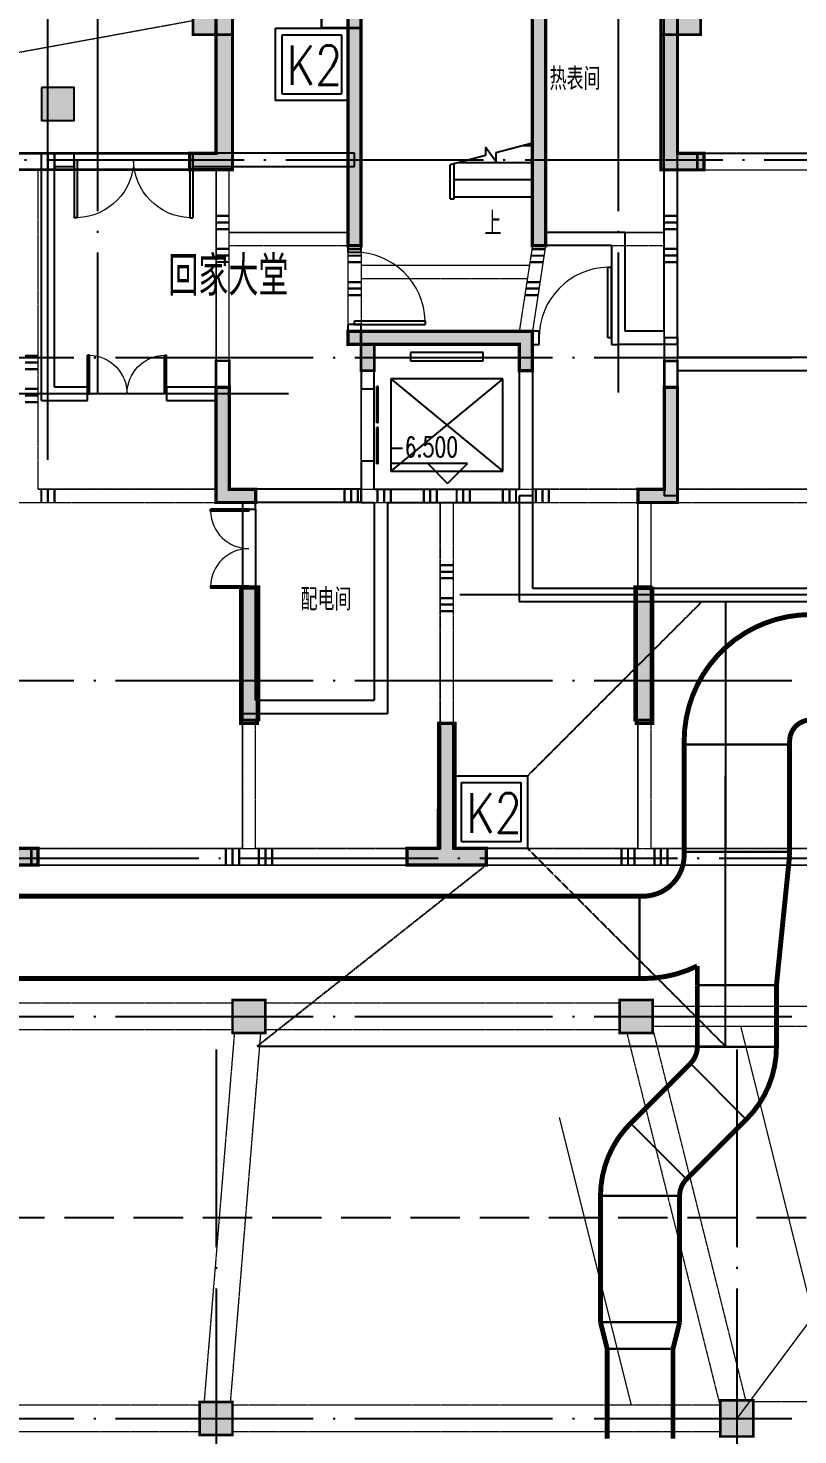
# Model space of a CAD drawing. Extents: x 290727 to 13733020, y 1731457 to 3643100.
# Drawn here: x 573762 to 585438, y 2163130 to 2184479 of the extents above; entities that cross this region are included whole.
import ezdxf

# ---------------------------------------------------------------- set-up
doc = ezdxf.new("R2010")
doc.units = 0
doc.header["$LTSCALE"] = 10
for name, pattern in [('DASH', [0.35, 0.25, -0.1]), ('DASHED', [0.75, 0.5, -0.25]), ('DOTE', [2.42, 2, -0.2, 0.02, -0.2]), ('虚线', [750, 450, -300])]:
    doc.linetypes.add(name, pattern=pattern)
doc.layers.get('0').update_dxf_attribs({"linetype": 'CONTINUOUS'})
for name, color, linetype in [('-A-车行道路', 8, 'CONTINUOUS'), ('BEAM_CON', 4, 'CONTINUOUS'), ('BEAM_DASH', 144, 'DASHED'), ('BEAM_SE', 144, 'DASHED'), ('COLU', 2, 'CONTINUOUS'), ('COLUMN', 9, 'CONTINUOUS'), ('DIM_ELEV', 3, 'CONTINUOUS'), ('DIM_SYMB', 3, 'CONTINUOUS'), ('DOTE', 8, 'DOTE'), ('DUCT-排烟管', 2, 'CONTINUOUS'), ('DUCT-排烟管端线', 4, 'CONTINUOUS'), ('EVTR', 2, 'CONTINUOUS'), ('pl', 7, 'CONTINUOUS'), ('PUB_HATCH', 8, 'CONTINUOUS'), ('PUB_TEXT', 7, 'CONTINUOUS'), ('STAIR', 2, 'CONTINUOUS'), ('WALL', 255, 'CONTINUOUS'), ('WINDOW', 4, 'CONTINUOUS'), ('作业图', 4, 'CONTINUOUS'), ('文字', 4, 'CONTINUOUS'), ('集水坑', 181, 'DASH')]:
    doc.layers.add(name, color=color, linetype=linetype)
for name, color, linetype, lineweight in [('S_ConcWall', 8, 'CONTINUOUS', 35), ('S_Hole', 9, 'CONTINUOUS', 18), ('S_SubBeamHoop', 1, 'CONTINUOUS', 40), ('板加腋边线', 253, '虚线', 18)]:
    doc.layers.add(name, color=color, linetype=linetype, lineweight=lineweight)
doc.layers.get('0').off()
doc.styles.add('_HZTXT', font='simplex.shx', dxfattribs={"width": 0.8, "bigfont": 'HZTXT.shx'})
doc.styles.add('_TCH_DIM', font='SIMPLEX', dxfattribs={"bigfont": 'GBCBIG'})
doc.styles.add('HNSJY', font='HNSJY-07', dxfattribs={"width": 0.8, "bigfont": 'HNSJY-HZ'})

# ---------------------------------------------------------------- blocks, each defined once
blk = doc.blocks.new('A$C55C93FC2')
at = {"layer": 'DOTE', "linetype": 'DOTE', "ltscale": 150}
for p, q in [((89884.1, 127235.5), (89884.1, 52513.6)), ((97784.1, 127235.5), (97784.1, 52513.6)), ((10299.5, 53042.4), (252290.8, 53042.4)), ((10299.5, 48142.4), (252290.8, 48142.4)), ((10299.5, 43042.4), (252290.8, 43042.4)), ((91684.1, 42542.4), (91684.1, 12200)), ((99584.1, 42542.4), (99584.1, 12200)), ((10299.5, 36942.4), (252290.8, 36942.4))]:
    blk.add_line(p, q, dxfattribs=at)
blk = doc.blocks.new('A$C682E2834')
h = blk.add_hatch(color=0)
h.dxf.hatch_style = 1
h.paths.add_polyline_path([(30400, 7900), (30600, 7900), (30600, 7500), (30800, 7500), (30800, 7900), (33000, 7899), (33000, 7500), (33200, 7500), (33200, 7900), (33200, 7900), (33200, 8099), (30600, 8100), (30400, 8100)])
edge = h.paths.add_edge_path(flags=16)
edge.add_line((11800, 7900), (11800, 7500))
h.paths.add_polyline_path([(9600, 7900), (11800, 7900)], flags=17)
h.paths.add_polyline_path([(21425, 250), (21600, 250), (21600, 0), (21175, 0), (21000, 0), (21000, 250), (21175, 250), (21175, 2150), (21425, 2150)])
h.paths.add_polyline_path([(42350, 2149), (42600, 2149), (42600, 0), (42200, 0), (42200, 250), (42350, 250)])
h.paths.add_polyline_path([(42600, 3549), (42350, 3549), (42350, 5450), (42200, 5450), (42200, 5700), (42600, 5700)])
h.paths.add_polyline_path([(40700, 10549), (40700, 10799), (41300, 10799), (41300, 8649), (41050, 8649), (41050, 10549)])
h.paths.add_polyline_path([(39150, 5450), (39150, 5700), (41050, 5700), (41050, 6099), (41300, 6099), (41300, 5450)])
h.paths.add_polyline_path([(35100, 12949), (35100, 13199), (35400, 13199), (35400, 10799), (35800, 10799), (35800, 10549), (35150, 10549), (35150, 12949)])
h.paths.add_polyline_path([(28700, 13200), (28700, 12950), (28650, 12950), (28650, 10550), (28000, 10550), (28000, 10800), (28400, 10800), (28400, 13200)])
h.paths.add_polyline_path([(22750, 8650), (22500, 8650), (22500, 10800), (23100, 10800), (23100, 10550), (22750, 10550)])
h.paths.add_polyline_path([(24650, 5700), (24650, 5450), (22500, 5450), (22500, 6050), (22750, 6050), (22750, 5700)])
h.paths.add_polyline_path([(25700, 250), (25700, 0), (24800, 0), (24800, 2150), (25050, 2150), (25050, 250)])
h.paths.add_polyline_path([(32024, 0), (31300, 0), (31300, 250), (31774, 250), (31775, 2150), (32025, 2150), (32024, 250), (32500, 250), (32500, 0)])
h.paths.add_polyline_path([(29000, 5700), (29000, 5500), (28400, 5500), (28400, 7250), (28600, 7250), (28600, 5700)])
h.paths.add_polyline_path([(34800, 5500), (34800, 5700), (35200, 5700), (35200, 7249), (35400, 7249), (35400, 5500)])
h.paths.add_polyline_path([(30000, 12950), (30000, 13200), (30600, 13200), (30600, 9400), (30400, 9400), (30400, 12950)])
h.paths.add_polyline_path([(33200, 9399), (33400, 9399), (33400, 12949), (33800, 12949), (33800, 13199), (33200, 13199)])
h.paths.add_polyline_path([(38100, 0), (38100, 250), (38750, 250), (38750, 2149), (39000, 2149), (39000, 0)])
h.paths.add_polyline_path([(35025, 2149), (34775, 2149), (34775, 4199), (35025, 4199)])
h.paths.add_polyline_path([(29025, 2150), (28775, 2150), (28775, 4200), (29025, 4200)])
h.paths.add_polyline_path([(1900, 10800), (1900, 10550), (1550, 10550), (1550, 8650), (1300, 8650), (1300, 10800)])
h.paths.add_polyline_path([(3450, 5700), (3450, 5450), (1300, 5450), (1300, 6100), (1550, 6100), (1550, 5700)])
h.paths.add_polyline_path([(20100, 8650), (19850, 8650), (19850, 10550), (19500, 10550), (19500, 10800), (20100, 10800)])
h.paths.add_polyline_path([(13900, 12950), (13900, 13200), (14200, 13200), (14200, 10800), (14600, 10800), (14600, 10550), (13950, 10550), (13950, 12950)])
h.paths.add_polyline_path([(7500, 13200), (7500, 12950), (7450, 12950), (7450, 10550), (6800, 10550), (6800, 10800), (7200, 10800), (7200, 13200)])
h.paths.add_polyline_path([(17950, 5450), (17950, 5700), (19850, 5700), (19850, 6050), (20100, 6050), (20100, 5450)])
h.paths.add_polyline_path([(16900, 0), (16900, 250), (17550, 250), (17550, 2150), (17800, 2150), (17800, 0)])
h.paths.add_polyline_path([(10575, 0), (10100, 0), (10100, 250), (10575, 250), (10575, 2150), (10825, 2150), (10825, 250), (11300, 250), (11300, 0)])
h.paths.add_polyline_path([(400, 5700), (400, 5450), (250, 5450), (250, 3550), (0, 3550), (0, 5700)])
h.paths.add_polyline_path([(400, 250), (400, 0), (0, 0), (0, 2150), (250, 2150), (250, 250)])
h.paths.add_polyline_path([(13600, 5500), (13600, 5700), (14000, 5700), (14000, 7250), (14200, 7250), (14200, 5500)])
h.paths.add_polyline_path([(7800, 5700), (7800, 5500), (7200, 5500), (7200, 7250), (7400, 7250), (7400, 5700)])
h.paths.add_polyline_path([(12600, 13200), (12600, 12950), (12200, 12950), (12200, 9400), (12000, 9400), (12000, 13200)])
h.paths.add_polyline_path([(9200, 9400), (9200, 12950), (8800, 12950), (8800, 13200), (9400, 13200), (9400, 9400)])
h.paths.add_polyline_path([(4500, 250), (4500, 0), (3600, 0), (3600, 2150), (3850, 2150), (3850, 250)])
h.paths.add_polyline_path([(7825, 2150), (7575, 2150), (7575, 4200), (7825, 4200)])
h.paths.add_polyline_path([(13825, 2150), (13575, 2150), (13575, 4200), (13825, 4200)])
edge = h.paths.add_edge_path()
edge.add_line((12000, 8100), (12200, 8100))
edge.add_line((12200, 8100), (12200, 7900))
edge.add_line((12200, 7900), (12000, 7900))
edge.add_line((9400, 8100), (9200, 8100))
edge.add_line((9200, 8100), (9200, 7900))
edge.add_line((9200, 7900), (9400, 7900))
edge.add_line((9400, 7900), (9400, 7500))
edge.add_line((9400, 7500), (9600, 7500))
edge.add_line((9600, 7500), (9600, 7900))
edge.add_line((12000, 8100), (9400, 8100))
edge.add_line((11800, 7500), (12000, 7500))
edge.add_line((12000, 7500), (12000, 7900))
at = {"layer": 'S_ConcWall', "color": 0, "lineweight": 35, "ltscale": 1}
for p, q in [((28400, 10800), (28400, 13200)), ((30600, 13200), (30600, 9400)), ((33200, 13199), (33200, 9399)), ((35400, 13199), (35400, 10799)), ((28650, 12950), (28650, 10550)), ((30400, 9400), (30400, 12950)), ((33400, 9399), (33400, 12949)), ((35150, 10549), (35150, 12949)), ((28000, 10550), (28000, 10800)), ((28000, 10800), (28400, 10800)), ((35400, 10799), (35800, 10799)), ((35800, 10799), (35800, 10549)), ((28650, 10550), (28000, 10550)), ((35800, 10549), (35150, 10549)), ((30600, 9400), (30400, 9400)), ((33200, 9399), (33400, 9399)), ((30600, 8100), (33200, 8099)), ((30600, 7500), (30600, 7900)), ((33000, 7899), (30800, 7900)), ((30800, 7900), (30800, 7500)), ((33000, 7500), (33000, 7899)), ((33200, 8099), (33200, 7900)), ((33200, 7900), (33200, 7500)), ((30800, 7500), (30600, 7500)), ((33200, 7500), (33000, 7500)), ((28400, 5500), (28400, 7250)), ((28400, 7250), (28600, 7250)), ((28600, 7250), (28600, 5700)), ((35200, 5700), (35200, 7249)), ((35200, 7249), (35400, 7249)), ((35400, 7249), (35400, 5500)), ((28600, 5700), (29000, 5700)), ((29000, 5700), (29000, 5500)), ((34800, 5700), (35200, 5700)), ((34800, 5500), (34800, 5700)), ((29000, 5500), (28400, 5500)), ((35400, 5500), (34800, 5500)), ((28775, 2150), (28775, 4200)), ((28775, 4200), (29025, 4200)), ((29025, 4200), (29025, 2150)), ((34775, 2149), (34775, 4199)), ((34775, 4199), (35025, 4199)), ((35025, 4199), (35025, 2149)), ((29025, 2150), (28775, 2150)), ((31774, 250), (31775, 2150)), ((31775, 2150), (32025, 2150)), ((32025, 2150), (32024, 250)), ((35025, 2149), (34775, 2149)), ((25050, 250), (25700, 250)), ((25700, 250), (25700, 0)), ((31300, 0), (31300, 250)), ((31300, 250), (31774, 250)), ((32024, 250), (32500, 250)), ((32500, 250), (32500, 0)), ((25700, 0), (24800, 0)), ((32024, 0), (31300, 0)), ((32500, 0), (32024, 0))]:
    blk.add_line(p, q, dxfattribs=at)
at = {"layer": 'S_ConcWall', "color": 0}
for p, q in [((30600, 8100), (30400, 8100)), ((30400, 8100), (30400, 7900)), ((30400, 7900), (30600, 7900))]:
    blk.add_line(p, q, dxfattribs=at)
blk = doc.blocks.new('A$C71BC4E5A')
at = {"layer": 'DIM_SYMB'}
blk.add_lwpolyline([(-525, 2010, 0, 0, 0), (-525, 2360, 80, 0, 0), (-525, 2660, 0, 0, 0)], format="xyseb", dxfattribs=at)
at = {"layer": 'STAIR'}
for p, q in [((-611, 2894), (-612, 2767)), ((-458, 2673), (-611, 2894)), ((-457, 2808), (-458, 2673)), ((100, 2955), (-457, 2808)), ((-33, 2920), (100, 2920)), ((100, 2140), (100, 2955)), ((-612, 2767), (-1150, 2625)), ((-1150, 2140), (-1150, 2625)), ((-1150, 2110), (-1150, 2625)), ((-1090, 2110), (-1090, 2641)), ((-1017, 2660), (100, 2660)), ((-1090, 2400), (100, 2400)), ((-1090, 2140), (100, 2140)), ((-1150, 2110), (-1090, 2110))]:
    blk.add_line(p, q, dxfattribs=at)
at = {"layer": 'PUB_TEXT', "style": '_TCH_DIM'}
blk.add_text('上', height=357, dxfattribs=at).set_placement((-629, 1555))
blk = doc.blocks.new('$DorLib2D$00000127')
at = {"color": 0, "linetype": 'Continuous'}
for p, q in [((-0.033, 0.795, -93.75), (-0.533, 0.795, -93.75)), ((-0.533, 0.795, -93.75), (-0.533, 0.69, -93.75)), ((-0.033, 0.795, -93.75), (-0.033, 0.69, -93.75)), ((0.033, 0.795, -93.75), (0.033, 0.69, -93.75)), ((0.533, 0.795, -93.75), (0.033, 0.795, -93.75)), ((0.533, 0.795, -93.75), (0.533, 0.69, -93.75)), ((-0.033, 0.69, -93.75), (-0.533, 0.69, -93.75)), ((0.533, 0.69, -93.75), (0.033, 0.69, -93.75)), ((0.5, 0.5, -93.75), (-0.5, 0.5, -93.75))]:
    blk.add_line(p, q, dxfattribs=at)
blk = doc.blocks.new('$DorLib2D$00000001')
for p, q in [((0.45, 0.975), (0.5, 0.975)), ((0.45, 0), (0.45, 0.975)), ((0.5, 0), (0.5, 0.975)), ((0.5, 0), (0.45, 0))]:
    blk.add_line(p, q)
at = {"lineweight": 13}
blk.add_arc((0.475, 0), 0.975, 91.4693, 180, dxfattribs=at)
blk = doc.blocks.new('$DorLib2D$00000002')
for p, q in [((-0.5, 0), (-0.5, 0.4875)), ((-0.475, 0.4875), (-0.5, 0.4875)), ((-0.475, 0), (-0.475, 0.4875)), ((0.475, 0), (0.475, 0.4875)), ((0.475, 0.4875), (0.5, 0.4875)), ((0.5, 0), (0.5, 0.4875)), ((-0.5, 0), (-0.475, 0)), ((0.5, 0), (0.475, 0))]:
    blk.add_line(p, q)
at = {"lineweight": 13}
for centre, start, end in [((-0.4875, 0), 0, 88.53072), ((0.4875, 0), 91.46928, 180)]:
    blk.add_arc(centre, 0.4875, start, end, dxfattribs=at)
blk = doc.blocks.new('_FZH')
blk.add_lwpolyline([(-0.5, -0.5), (0.5, -0.5), (0.5, 0.5), (-0.5, 0.5)], close=True)
at = {"layer": 'PUB_HATCH'}
blk.add_solid([(-0.5, -0.5), (0.5, -0.5), (-0.5, 0.5), (0.5, 0.5)], dxfattribs=at)
blk = doc.blocks.new('车库建筑作业图')
at = {"layer": '-A-车行道路', "linetype": 'DASH', "ltscale": 300}
blk.add_lwpolyline([(531262, 2166430), (694487, 2166430)], dxfattribs=at)
at = {"layer": 'DIM_ELEV'}
for p, q in [((580425, 2177870), (579270, 2177870)), ((580125, 2177570), (579825, 2177870)), ((580125, 2177570), (580425, 2177870))]:
    blk.add_line(p, q, dxfattribs=at)
at = {"layer": 'DOTE', "linetype": 'Continuous', "ltscale": 150}
for p, q in [((574062, 2177930), (574062, 2184819)), ((577712, 2178930), (573062, 2178930)), ((588112, 2175880), (580312, 2175880))]:
    blk.add_line(p, q, dxfattribs=at)
at = {"layer": 'DOTE', "ltscale": 150}
for p, q in [((548629, 2182480), (594095, 2182480)), ((544312, 2171880), (593600, 2171880))]:
    blk.add_line(p, q, dxfattribs=at)
at = {"layer": 'EVTR'}
for p, q in [((579562, 2179555), (579562, 2179430)), ((580662, 2179555), (579562, 2179555)), ((579562, 2179430), (580662, 2179430)), ((580662, 2179430), (580662, 2179555)), ((580962, 2179155), (579262, 2179155)), ((579262, 2179155), (579262, 2177755)), ((580962, 2179155), (579262, 2177755)), ((579262, 2179155), (580962, 2177755)), ((580962, 2177755), (580962, 2179155)), ((579262, 2177755), (580962, 2177755))]:
    blk.add_line(p, q, dxfattribs=at)
at = {"layer": 'WALL'}
for p, q in [((578612, 2184980), (578612, 2181080)), ((583612, 2179680), (583612, 2184980)), ((578812, 2181080), (578812, 2184780)), ((581412, 2184780), (581412, 2181179)), ((581612, 2184780), (581612, 2181179)), ((583412, 2179880), (583412, 2184780)), ((582812, 2181380), (581613, 2181380)), ((581613, 2181180), (581613, 2181380)), ((582812, 2181380), (582812, 2179880)), ((578612, 2181080), (578812, 2181080)), ((581612, 2181179), (581412, 2181179)), ((582612, 2181180), (581613, 2181180)), ((582612, 2181180), (582612, 2179880)), ((578812, 2179980), (578612, 2179980)), ((578612, 2179980), (578612, 2179680)), ((578812, 2179880), (578812, 2179980)), ((578812, 2179880), (578912, 2179880)), ((578912, 2179880), (581312, 2179880)), ((581512, 2179880), (581312, 2179880)), ((581512, 2179680), (581512, 2179880)), ((582612, 2179880), (582612, 2179680)), ((583412, 2179880), (582812, 2179880)), ((578612, 2179680), (578812, 2179680)), ((578812, 2179680), (578812, 2179005)), ((579012, 2179005), (579012, 2179680)), ((579012, 2179680), (581212, 2179680)), ((581212, 2179680), (581212, 2177480)), ((581412, 2179680), (581412, 2177280)), ((581412, 2179680), (581512, 2179680)), ((582612, 2179680), (582712, 2179680)), ((583612, 2179680), (582712, 2179680)), ((578812, 2179005), (579012, 2179005)), ((579012, 2177905), (578812, 2177905)), ((578812, 2177905), (578812, 2177280)), ((579012, 2177480), (579012, 2177905)), ((579012, 2177480), (579112, 2177480)), ((579112, 2177480), (581212, 2177480)), ((577012, 2177280), (577012, 2177180)), ((577212, 2177280), (577012, 2177280)), ((577212, 2177180), (577212, 2177280)), ((578812, 2177280), (579012, 2177280)), ((579012, 2177280), (579012, 2174280)), ((579212, 2177280), (579212, 2174080)), ((579212, 2177280), (581412, 2177280)), ((577012, 2177180), (577212, 2177180)), ((577212, 2175980), (577012, 2175980)), ((577012, 2175980), (577012, 2174080)), ((577212, 2174280), (577212, 2175980)), ((577212, 2174280), (579012, 2174280)), ((577012, 2174080), (579212, 2174080))]:
    blk.add_line(p, q, dxfattribs=at)
at = {"layer": 'WALL', "linetype": 'Continuous'}
for p, q in [((573962, 2178830), (573962, 2182580)), ((574462, 2182580), (573962, 2182580)), ((574462, 2182380), (574462, 2182580)), ((578712, 2182580), (576262, 2182580)), ((576262, 2182580), (576262, 2182380)), ((578712, 2182380), (578712, 2182580)), ((574162, 2179030), (574162, 2182380)), ((574162, 2182380), (574462, 2182380)), ((576262, 2182380), (578712, 2182380)), ((583412, 2179780), (583412, 2179379)), ((583612, 2179780), (583412, 2179780)), ((583612, 2179780), (583612, 2179480)), ((583412, 2179379), (583412, 2177380)), ((589312, 2179480), (583612, 2179480)), ((583612, 2179280), (583612, 2177380)), ((589412, 2179280), (583612, 2179280)), ((574662, 2179030), (574162, 2179030)), ((574662, 2178830), (574662, 2179030)), ((576812, 2179030), (575862, 2179030)), ((575862, 2179030), (575862, 2178830)), ((576812, 2179030), (576812, 2177480)), ((573962, 2178830), (574662, 2178830)), ((575862, 2178830), (576612, 2178830)), ((576612, 2178830), (576612, 2177280)), ((578812, 2177480), (576812, 2177480)), ((578812, 2177280), (578812, 2177480)), ((578812, 2177280), (576612, 2177280)), ((581212, 2177380), (581212, 2175780)), ((581412, 2177380), (581212, 2177380)), ((581412, 2177380), (581412, 2175980)), ((583612, 2177380), (583412, 2177380)), ((581412, 2175980), (587012, 2175980)), ((581212, 2175780), (587012, 2175780))]:
    blk.add_line(p, q, dxfattribs=at)
at = {"layer": 'WINDOW'}
for p, q in [((577012, 2177180), (577012, 2175980)), ((577212, 2177180), (577212, 2175980))]:
    blk.add_line(p, q, dxfattribs=at)
at = {"layer": '集水坑'}
for p, q in [((581338, 2173130), (583988, 2175780)), ((581338, 2172030), (584338, 2169030)), ((577238, 2169030), (580712, 2171780))]:
    blk.add_line(p, q, dxfattribs=at)
at = {"layer": '集水坑', "linetype": 'ByBlock'}
for points in [[(577513, 2184479), (578613, 2184479), (578613, 2183379), (577513, 2183379)], [(580238, 2173130), (581338, 2173130), (581338, 2172030), (580238, 2172030)]]:
    blk.add_lwpolyline(points, close=True, dxfattribs=at)
at = {"layer": '集水坑', "linetype": 'DASH'}
for points in [[(577613, 2184379), (578513, 2184379), (578513, 2183479), (577613, 2183479)], [(580338, 2173030), (581238, 2173030), (581238, 2172130), (580338, 2172130)]]:
    blk.add_lwpolyline(points, close=True, dxfattribs=at)
at = {"layer": '集水坑'}
for points in [[(584338, 2175780), (584338, 2172030)], [(577238, 2169030), (584338, 2169030), (584338, 2173130)]]:
    blk.add_lwpolyline(points, dxfattribs=at)
at = {"color": 8}
blk.add_blockref('A$C682E2834', (548212, 2171780), dxfattribs=at)
blk.add_blockref('A$C71BC4E5A', (581312, 2179780))
at = {"layer": 'COLUMN', "linetype": 'Continuous', "rotation": 270}
for p, xscale, yscale, zscale in [((576562, 2184680), 600.0544201955199, 599.972066358896, 599.972066358896), ((583663, 2184679), 600.3248087526299, 599.8059285086347, 599.8059285086347), ((574212, 2183330), 500, 500, 500), ((577112, 2169480), 500, 500, 500), ((582987, 2169480), 500, 500, 500), ((576612, 2163380), 500, 500, 500), ((584512, 2163380), 550, 500, 500)]:
    blk.add_blockref('_FZH', p, dxfattribs=dict(at, xscale=xscale, yscale=yscale, zscale=zscale))
at = {"layer": 'WINDOW', "linetype": 'Continuous'}
for p, xscale, yscale, zscale, rotation in [((575362, 2182480), -1800, 1800, 1800, 180), ((575262, 2178930), -1200, 1200, 1200, 359.9999999994664)]:
    blk.add_blockref('$DorLib2D$00000002', p, dxfattribs=dict(at, xscale=xscale, yscale=yscale, zscale=zscale, rotation=rotation))
at = {"layer": 'WINDOW'}
for name, p, xscale, yscale, zscale, rotation in [('$DorLib2D$00000001', (578712, 2180530), 1100, 1100, 1100, 270), ('$DorLib2D$00000127', (578912, 2178455), 1100, 200, 1100, 270), ('$DorLib2D$00000002', (577112, 2176580), 1200, 1200, -1200, 90)]:
    blk.add_blockref(name, p, dxfattribs=dict(at, xscale=xscale, yscale=yscale, zscale=zscale, rotation=rotation))
at = {"layer": 'WINDOW', "xscale": 1100, "yscale": 1100, "zscale": -1100}
blk.add_blockref('$DorLib2D$00000001', (582062, 2179780), dxfattribs=at)
at = {"layer": '文字', "linetype": 'Continuous'}
blk.add_blockref('A$C55C93FC2', (484928, 2126437), dxfattribs=at)
at = {"layer": 'PUB_TEXT'}
for s, height, style, width, p in [('热表间', 337.6, 'HNSJY', 0.8, (581673, 2183541, 0)), ('-6.500', 297.5, '_TCH_DIM', 0.705882, (579240, 2177975)), ('配电间', 337.6, 'HNSJY', 0.8, (577895, 2175640))]:
    blk.add_text(s, height=height, dxfattribs=dict(at, style=style, width=width)).set_placement(p)
at = {"layer": '文字', "linetype": 'Continuous', "style": 'HNSJY', "width": 0.8}
blk.add_text('回家大堂', height=600, dxfattribs=at).set_placement((575888, 2180418))
at = {"layer": '集水坑', "style": '_HZTXT', "width": 0.8}
for p in [(577684, 2183617), (580408, 2172267)]:
    blk.add_text('K2', height=600, dxfattribs=at).set_placement(p)
blk = doc.blocks.new('9-l')
at = {"layer": 'BEAM_CON', "color": 0, "lineweight": 18, "ltscale": 1}
for p, q in [((828519, -901968), (829319, -901968)), ((829319, -901968), (831719, -901968)), ((839519, -901969), (841919, -901969)), ((834119, -903368), (834119, -904668)), ((837119, -903368), (836919, -904669)), ((834319, -903668), (836873, -903668)), ((834519, -907068), (834519, -904868)), ((836719, -907068), (836719, -905268)), ((834419, -907068), (835619, -907068)), ((835619, -907068), (836819, -907068)), ((829418, -912768), (835018, -912768)), ((836218, -912768), (841818, -912768))]:
    blk.add_line(p, q, dxfattribs=at)
at = {"layer": 'BEAM_SE', "color": 0, "lineweight": 18, "ltscale": 1}
for p, q in [((828519, -902218), (829319, -902218)), ((829319, -902218), (831719, -902218)), ((829419, -907068), (829419, -902218)), ((832119, -905518), (832119, -902218)), ((832319, -905518), (832319, -902218)), ((838919, -905519), (838919, -902219)), ((839119, -905519), (839119, -902219)), ((839519, -902219), (841919, -902219)), ((832319, -903168), (834119, -903168)), ((837119, -903169), (838919, -903169)), ((832319, -903368), (834119, -903368)), ((834319, -903368), (834319, -904668)), ((836919, -903368), (836719, -904669)), ((837119, -903369), (838919, -903369)), ((834319, -903868), (836842, -903868)), ((834319, -907068), (834319, -904868)), ((836919, -907068), (836919, -905268)), ((829419, -907068), (832119, -907068)), ((832719, -907068), (834419, -907068)), ((836819, -907068), (838519, -907068)), ((839119, -907068), (841819, -907068)), ((828369, -907268), (829319, -907268)), ((829319, -907268), (832119, -907268)), ((832519, -908568), (832519, -907268)), ((832719, -907268), (834419, -907268)), ((832719, -908568), (832719, -907268)), ((834419, -907268), (835519, -907268)), ((835519, -910618), (835519, -907268)), ((835719, -907268), (836819, -907268)), ((835719, -910618), (835719, -907268)), ((836819, -907268), (838519, -907268)), ((838519, -908569), (838519, -907268)), ((838719, -908569), (838719, -907268)), ((839119, -907268), (841919, -907268)), ((832519, -912518), (832519, -910618)), ((832719, -912518), (832719, -910618)), ((838518, -912518), (838519, -910619)), ((838718, -912518), (838719, -910619)), ((829418, -912518), (835018, -912518)), ((836218, -912518), (841818, -912518))]:
    blk.add_line(p, q, dxfattribs=at)
at = {"layer": 'S_ConcWall', "color": 0, "lineweight": 35, "ltscale": 1, "const_width": 50}
for points in [[(832419, -899818), (832369, -899818), (832369, -902218), (831719, -902218), (831719, -901968), (832119, -901968), (832119, -899568), (832419, -899568)], [(833719, -899568), (834319, -899568), (834319, -903368), (834119, -903368), (834119, -899818), (833719, -899818)], [(837119, -903369), (837119, -899819), (837519, -899819), (837519, -899569), (836919, -899569), (836919, -903369)], [(838819, -899569), (839119, -899569), (839119, -901969), (839519, -901969), (839519, -902219), (838869, -902219), (838869, -899819), (838819, -899819)], [(832719, -907268), (832119, -907268), (832119, -905518), (832319, -905518), (832319, -907068), (832719, -907068)], [(838519, -907068), (838919, -907068), (838919, -905519), (839119, -905519), (839119, -907268), (838519, -907268)], [(832494, -910618), (832494, -908568), (832744, -908568), (832744, -910618)], [(838494, -910619), (838494, -908569), (838744, -908569), (838744, -910619)], [(829418, -912768), (828518, -912768), (828518, -910618), (828768, -910618), (828768, -912518), (829418, -912518)], [(835018, -912768), (835018, -912518), (835493, -912518), (835494, -910618), (835744, -910618), (835743, -912518), (836218, -912518), (836218, -912768), (835743, -912768)]]:
    blk.add_lwpolyline(points, close=True, dxfattribs=at)
at = {"layer": 'S_ConcWall', "color": 0, "const_width": 50}
blk.add_lwpolyline([(834319, -904668), (834119, -904668), (834119, -904868), (834319, -904868)], dxfattribs=at)
blk.add_lwpolyline([(834319, -904668), (834119, -904668), (834119, -904868), (834319, -904868)], dxfattribs=at)
at = {"layer": 'S_ConcWall', "color": 0, "lineweight": 35, "ltscale": 1, "const_width": 50}
blk.add_lwpolyline([(834319, -904668), (836919, -904669), (836919, -904868), (836919, -904868), (836919, -905268), (836719, -905268), (836719, -904869), (834519, -904868), (834519, -904868), (834319, -904868), (834319, -904868)], dxfattribs=at)
at = {"layer": 'S_Hole', "color": 0, "ltscale": 1}
blk.add_lwpolyline([(834519, -907068), (836719, -907068), (836719, -904869), (834519, -904868), (834519, -907068)], close=True, dxfattribs=at)
blk.add_lwpolyline([(834519, -907068), (836719, -907068), (836719, -904869), (834519, -904868), (834519, -907068)], close=True, dxfattribs=at)
blk.add_lwpolyline([(834519, -907068), (836719, -907068), (836719, -904869), (834519, -904868), (834519, -907068)], close=True, dxfattribs=at)
blk.add_lwpolyline([(834519, -907068), (836719, -907068), (836719, -904869), (834519, -904868), (834519, -907068)], close=True, dxfattribs=at)
blk.add_lwpolyline([(834519, -907068), (836719, -907068), (836719, -904869), (834519, -904868), (834519, -907068)], close=True, dxfattribs=at)
at = {"layer": 'S_SubBeamHoop', "color": 0, "linetype": 'Continuous', "ltscale": 1, "const_width": 35}
for points in [[(829469, -901968), (829469, -902218)], [(829569, -901968), (829569, -902218)], [(829669, -901968), (829669, -902218)], [(832119, -902918), (832319, -902918)], [(832119, -903018), (832319, -903018)], [(838919, -902919), (839119, -902919)], [(838919, -903019), (839119, -903019)], [(832119, -903118), (832319, -903118)], [(838919, -903119), (839119, -903119)], [(832119, -903418), (832319, -903418)], [(832119, -903518), (832319, -903518)], [(834119, -903422), (834319, -903422)], [(834119, -903522), (834319, -903522)], [(836895, -903522), (837095, -903522)], [(836911, -903422), (837111, -903422)], [(838919, -903419), (839119, -903419)], [(838919, -903519), (839119, -903519)], [(832119, -903618), (832319, -903618)], [(834119, -903622), (834319, -903622)], [(836880, -903622), (837080, -903622)], [(838919, -903619), (839119, -903619)], [(834119, -903922), (834319, -903922)], [(836834, -903922), (837034, -903922)], [(834119, -904022), (834319, -904022)], [(834119, -904122), (834319, -904122)], [(836803, -904122), (837003, -904122)], [(836818, -904022), (837018, -904022)], [(829219, -905043), (829419, -905043)], [(829219, -905143), (829419, -905143)], [(829219, -905243), (829419, -905243)], [(829219, -905543), (829419, -905543)], [(829219, -905643), (829419, -905643)], [(829219, -905743), (829419, -905743)], [(829469, -907068), (829469, -907268)], [(829569, -907068), (829569, -907268)], [(829669, -907068), (829669, -907268)], [(834069, -907068), (834069, -907268)], [(834169, -907068), (834169, -907268)], [(834269, -907068), (834269, -907268)], [(834569, -907068), (834569, -907268)], [(834669, -907068), (834669, -907268)], [(834769, -907068), (834769, -907268)], [(835269, -907068), (835269, -907268)], [(835369, -907068), (835369, -907268)], [(835469, -907068), (835469, -907268)], [(835769, -907068), (835769, -907268)], [(835869, -907068), (835869, -907268)], [(835969, -907068), (835969, -907268)], [(836469, -907068), (836469, -907268)], [(836569, -907068), (836569, -907268)], [(836669, -907068), (836669, -907268)], [(836969, -907068), (836969, -907268)], [(837069, -907068), (837069, -907268)], [(837169, -907068), (837169, -907268)], [(835519, -908218), (835719, -908218)], [(835519, -908318), (835719, -908318)], [(835519, -908418), (835719, -908418)], [(835519, -908718), (835719, -908718)], [(835519, -908818), (835719, -908818)], [(835519, -908918), (835719, -908918)], [(832269, -912518), (832269, -912768)], [(832369, -912518), (832369, -912768)], [(832469, -912518), (832469, -912768)], [(832769, -912518), (832769, -912768)], [(832869, -912518), (832869, -912768)], [(832969, -912518), (832969, -912768)], [(838268, -912518), (838268, -912768)], [(838368, -912518), (838368, -912768)], [(838468, -912518), (838468, -912768)], [(838768, -912518), (838768, -912768)], [(838868, -912518), (838868, -912768)], [(838968, -912518), (838968, -912768)]]:
    blk.add_lwpolyline(points, dxfattribs=at)
blk = doc.blocks.new('A$C7FBF512A')
at = {"layer": 'DUCT-排烟管', "color": 0, "linetype": 'Continuous', "const_width": 75}
for points in [[(80059, -90850, 0.414214), (78139, -92770)], [(80059, -92450, 0.414214), (79739, -92770)], [(77514, -96374, 0.114395), (78339, -96183)], [(77327, -98570, 0.198912), (76870, -99673)], [(78175, -99418, 0.198912), (78070, -99673)]]:
    blk.add_lwpolyline(points, format="xyb", dxfattribs=at)
for points in [[(78139, -92770), (78139, -92820)], [(78139, -92821), (78139, -94449)], [(79739, -92820), (79739, -92770)], [(79739, -94449), (79739, -92821)], [(78139, -94449), (78139, -94499)], [(79539, -96474), (79739, -94499)], [(79739, -94499), (79739, -94449)], [(77464, -95124), (68020, -95124)], [(77514, -95124), (77464, -95124)], [(78339, -96183), (78339, -96474)], [(68020, -96374), (77464, -96374)], [(77464, -96374), (77514, -96374)], [(78339, -96475), (78339, -97408)], [(79539, -97408), (79539, -96475)], [(78339, -97408), (78339, -97408)], [(79539, -97408), (79539, -97408)], [(78233, -97664), (77327, -98570)], [(78233, -97663), (78233, -97663)], [(77327, -98570), (77327, -98570)], [(78175, -99418), (79082, -98512)], [(79082, -98512), (79082, -98512)], [(78175, -99418), (78175, -99418)], [(76870, -99673), (76870, -99673)], [(76870, -99674), (76870, -101591)], [(78070, -99673), (78070, -99673)], [(78070, -101591), (78070, -99674)], [(76870, -101591), (76970, -101991)], [(78070, -101591), (77970, -101991)], [(76970, -101991), (76970, -103305)], [(77970, -103305), (77970, -101991)], [(76970, -103305), (76970, -103355)], [(77970, -103355), (77970, -103305)]]:
    blk.add_lwpolyline(points, dxfattribs=at)
at = {"layer": 'DUCT-排烟管', "color": 0, "linetype": 'Continuous', "extrusion": (0, 0, -1), "const_width": 75}
for points in [[(-78139, -94499, 0.414214), (-77514, -95124)], [(-78339, -97408, 0.198912), (-78233, -97663)], [(-79539, -97408, 0.198912), (-79082, -98512)]]:
    blk.add_lwpolyline(points, format="xyb", dxfattribs=at)
at = {"layer": 'DUCT-排烟管端线', "color": 0, "linetype": 'Continuous'}
for p, q in [((78139, -92820), (79739, -92820)), ((79739, -92821), (78139, -92821)), ((78139, -94449), (79739, -94449)), ((79739, -94449), (78139, -94449)), ((77464, -96374), (77464, -95124)), ((77464, -95124), (77464, -96374)), ((78339, -96474), (79539, -96474)), ((79539, -96475), (78339, -96475)), ((78339, -97408), (79539, -97408)), ((79539, -97408), (78339, -97408)), ((79082, -98512), (78233, -97663)), ((79082, -98512), (78233, -97664)), ((77327, -98570), (78175, -99418)), ((77327, -98570), (78175, -99418)), ((76870, -99673), (78070, -99673)), ((78070, -99674), (76870, -99674)), ((76870, -101591), (78070, -101591)), ((78070, -101591), (76870, -101591)), ((77970, -101991), (76970, -101991)), ((76970, -101991), (77970, -101991))]:
    blk.add_line(p, q, dxfattribs=at)
blk = doc.blocks.new('梁图-10.22')
at = {"color": 0}
blk.add_lwpolyline([(-1562524, 216008), (-1519924, 216006), (-1519924, 221708), (-1521224, 221708), (-1521224, 226807), (-1527124, 226807), (-1527124, 229207), (-1534123, 229208), (-1534124, 226808), (-1548324, 226808), (-1548324, 229208), (-1555324, 229208), (-1555324, 226808), (-1561224, 226808), (-1561224, 221710), (-1562524, 221710), (-1562524, 216010)], dxfattribs=at)
at = {"layer": 'BEAM_DASH', "color": 0, "lineweight": 18}
for p, q in [((-1542224, 227409), (-1534474, 228823)), ((-1536924, 226808), (-1539424, 226808)), ((-1534424, 226808), (-1536924, 226808)), ((-1524324, 226807), (-1526824, 226807)), ((-1536824, 226558), (-1534424, 226558)), ((-1536824, 221708), (-1536824, 226558)), ((-1534124, 226558), (-1534124, 225508)), ((-1533924, 225608), (-1533924, 226558)), ((-1527324, 226558), (-1527324, 225607)), ((-1527124, 225507), (-1527124, 226558)), ((-1526824, 226557), (-1524324, 226557)), ((-1534124, 225508), (-1534124, 223658)), ((-1532124, 225608), (-1533924, 225608)), ((-1527324, 225607), (-1529124, 225607)), ((-1527124, 223657), (-1527124, 225507)), ((-1533924, 225408), (-1532124, 225408)), ((-1533924, 223658), (-1533924, 225408)), ((-1529124, 225407), (-1527324, 225407)), ((-1527324, 225407), (-1527324, 223657)), ((-1531924, 223508), (-1531924, 221708)), ((-1531724, 221708), (-1531724, 223508)), ((-1529524, 223508), (-1529524, 221708)), ((-1529324, 221708), (-1529324, 223508)), ((-1534124, 221708), (-1536824, 221708)), ((-1531924, 221708), (-1533524, 221708)), ((-1530624, 221708), (-1531724, 221708)), ((-1529524, 221708), (-1530624, 221708)), ((-1527724, 221708), (-1529324, 221708)), ((-1524324, 221708), (-1527124, 221708)), ((-1537524, 221508), (-1536924, 221508)), ((-1536924, 221508), (-1534124, 221508)), ((-1533724, 221508), (-1533724, 220233)), ((-1533524, 221508), (-1531824, 221508)), ((-1533524, 220233), (-1533524, 221508)), ((-1531824, 221508), (-1530724, 221508)), ((-1530724, 221508), (-1530724, 218158)), ((-1530524, 221508), (-1529424, 221508)), ((-1530524, 218158), (-1530524, 221508)), ((-1529424, 221508), (-1527724, 221508)), ((-1527724, 221608), (-1527724, 220232)), ((-1527524, 220232), (-1527524, 221508)), ((-1527124, 221508), (-1524324, 221508)), ((-1533724, 218208), (-1533724, 216258)), ((-1533524, 216258), (-1533524, 218208)), ((-1527724, 218207), (-1527725, 216258)), ((-1527525, 216258), (-1527524, 218207)), ((-1533724, 216258), (-1536925, 216258)), ((-1531225, 216258), (-1533524, 216258)), ((-1527725, 216258), (-1530025, 216258)), ((-1524325, 216258), (-1527525, 216258)), ((-1536925, 216008), (-1533624, 216008)), ((-1533624, 216008), (-1531225, 216008)), ((-1530025, 216008), (-1527625, 216008)), ((-1527625, 216008), (-1524325, 216008)), ((-1533874, 213908), (-1540974, 213908)), ((-1527999, 213908), (-1533374, 213908)), ((-1524023, 213858), (-1527499, 213858)), ((-1540974, 213508), (-1533874, 213508)), ((-1533374, 213508), (-1527999, 213508)), ((-1527499, 213558), (-1524023, 213558)), ((-1526087, 207883), (-1527499, 213532)), ((-1533846, 213458), (-1534305, 207858)), ((-1533903, 207858), (-1533444, 213458)), ((-1527893, 213458), (-1526475, 207786)), ((-1534374, 207808), (-1541774, 207808)), ((-1526474, 207808), (-1533874, 207808)), ((-1518574, 207858), (-1525974, 207858)), ((-1541774, 207408), (-1534374, 207408)), ((-1533874, 207408), (-1526474, 207408))]:
    blk.add_line(p, q, dxfattribs=at)
at = {"layer": 'COLU', "color": 0, "const_width": 40}
for points in [[(-1533874, 229208), (-1534474, 229208), (-1534474, 228608), (-1533874, 228608)], [(-1532524, 229208), (-1532524, 228708), (-1531924, 228708), (-1531924, 229208)], [(-1526774, 229207), (-1527374, 229207), (-1527374, 228607), (-1526774, 228607)], [(-1533374, 213958), (-1533874, 213958), (-1533874, 213458), (-1533374, 213458)], [(-1527499, 213958), (-1527999, 213958), (-1527999, 213458), (-1527499, 213458)], [(-1533874, 207858), (-1534374, 207858), (-1534374, 207358), (-1533874, 207358)], [(-1525974, 207883), (-1526474, 207883), (-1526474, 207333), (-1525974, 207333)]]:
    blk.add_lwpolyline(points, close=True, dxfattribs=at)
at = {"layer": 'WALL', "color": 0, "const_width": 40}
for points in [[(-1529124, 225407), (-1529124, 228957), (-1528724, 228957), (-1528724, 229207), (-1529324, 229207), (-1529324, 225407)], [(-1529324, 223508), (-1529324, 224107), (-1531924, 224108), (-1531924, 223508), (-1531724, 223508), (-1531724, 223908), (-1529524, 223907), (-1529524, 223508)], [(-1533524, 221508), (-1533524, 221708), (-1533924, 221708), (-1533924, 223658), (-1534124, 223658), (-1534124, 221508)], [(-1527124, 221508), (-1527124, 223657), (-1527324, 223657), (-1527324, 221708), (-1527724, 221708), (-1527724, 221508)], [(-1533474, 218208), (-1533474, 220233), (-1533724, 220233), (-1533724, 218208)], [(-1527524, 218207), (-1527524, 220232), (-1527774, 220232), (-1527774, 218207)], [(-1537525, 216258), (-1537525, 218108), (-1537725, 218108), (-1537725, 216008), (-1536925, 216008), (-1536925, 216258)], [(-1530525, 216258), (-1530524, 218158), (-1530724, 218158), (-1530725, 216258), (-1531225, 216258), (-1531225, 216008), (-1530025, 216008), (-1530025, 216258)]]:
    blk.add_lwpolyline(points, close=True, dxfattribs=at)
for points in [[(-1532124, 228708), (-1532124, 225408), (-1531924, 225408)], [(-1531924, 225408), (-1531924, 228708)], [(-1534124, 228608), (-1534124, 226808), (-1540024, 226808)], [(-1534424, 226558), (-1533874, 226558), (-1533874, 228608)], [(-1527374, 226558), (-1526824, 226557), (-1526824, 226807), (-1527124, 226808), (-1527124, 228607)], [(-1527374, 228607), (-1527374, 226558)], [(-1539774, 224658), (-1539774, 226558), (-1534424, 226558)]]:
    blk.add_lwpolyline(points, dxfattribs=at)
at = {"layer": '板加腋边线', "color": 0, "lineweight": 18}
for p, q in [((-1527821, 207808), (-1529246, 213508)), ((-1526166, 213558), (-1525066, 209158)), ((-1525066, 209158), (-1526224, 207608))]:
    blk.add_line(p, q, dxfattribs=at)

msp = doc.modelspace()

# ---------------------------------------------------------------- block references
at = {"layer": 'pl', "color": 8, "linetype": 'ByBlock'}
msp.add_blockref('9-l', (-255507, 3084548, 0), dxfattribs=at)
at = {"layer": '作业图', "color": 8, "linetype": 'ByBlock', "extrusion": (8.37508e-20, 6.90696e-07, 1)}
msp.add_blockref('梁图-10.22', (2110736, 1955772, 0), dxfattribs=at)
at = {"layer": '作业图', "linetype": 'Continuous'}
msp.add_blockref('车库建筑作业图', (0, 0), dxfattribs=at)
at = {"layer": '文字', "color": 8}
msp.add_blockref('A$C7FBF512A', (505574, 2266429), dxfattribs=at)

doc.saveas('drawing.dxf')
